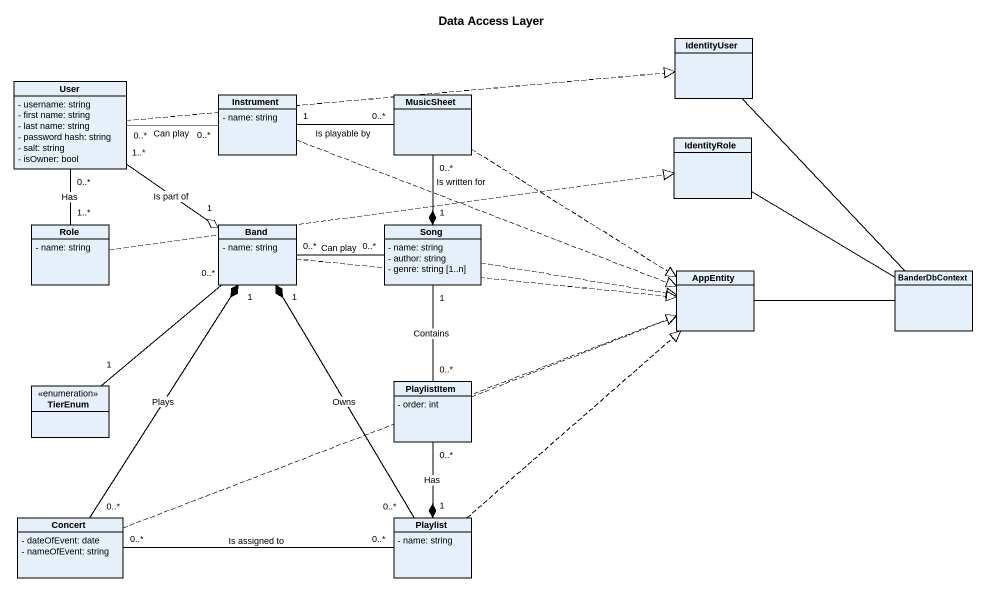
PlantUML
@startuml
title Data Access Layer
hide circle
hide empty members
skinparam classAttributeIconSize 0
class IdentityUser
class User {
  - username: string
  - first name: string
  - last name: string
  - password hash: string
  - salt: string
  - isOwner: bool
}
class Instrument {
  - name: string
}
class MusicSheet
class IdentityRole
class Role {
  - name: string
}
class Band {
  - name: string
}
class Song {
  - name: string
  - author: string
  - genre: string [1..n]
}
class AppEntity
class BanderDbContext
enum TierEnum
class PlaylistItem {
  - order: int
}
class Concert {
  - dateOfEvent: date
  - nameOfEvent: string
}
class Playlist {
  - name: string
}
User .right.|> IdentityUser
User "0..*" -right- "0..*" Instrument : Can play
User "0..*" -- "1..*" Role : Has
User "1..*" --o "1" Band : Is part of
Instrument .right.|> AppEntity
MusicSheet "0..*" -left- "1" Instrument : Is playable by
MusicSheet "0..*" --* "1" Song : Is written for
MusicSheet ..|> AppEntity
Role .right.|> IdentityRole
Band "0..*" -right- "0..*" Song : Can play
Band .right.|> AppEntity
Song .right.|> AppEntity
Song "1" -- "0..*" PlaylistItem : Contains
BanderDbContext -up- IdentityUser
BanderDbContext -up- IdentityRole
BanderDbContext -left- AppEntity
TierEnum "1" -up- "0..*" Band
PlaylistItem .right.|> AppEntity
PlaylistItem "0..*" --* "1" Playlist : Has
Concert "0..*" -up-* "1" Band : Plays
Concert .right.|> AppEntity
Playlist "0..*" -up-* "1" Band : Owns
Playlist .up.|> AppEntity
Playlist "0..*" -left- "0..*" Concert : Is assigned to
@enduml
